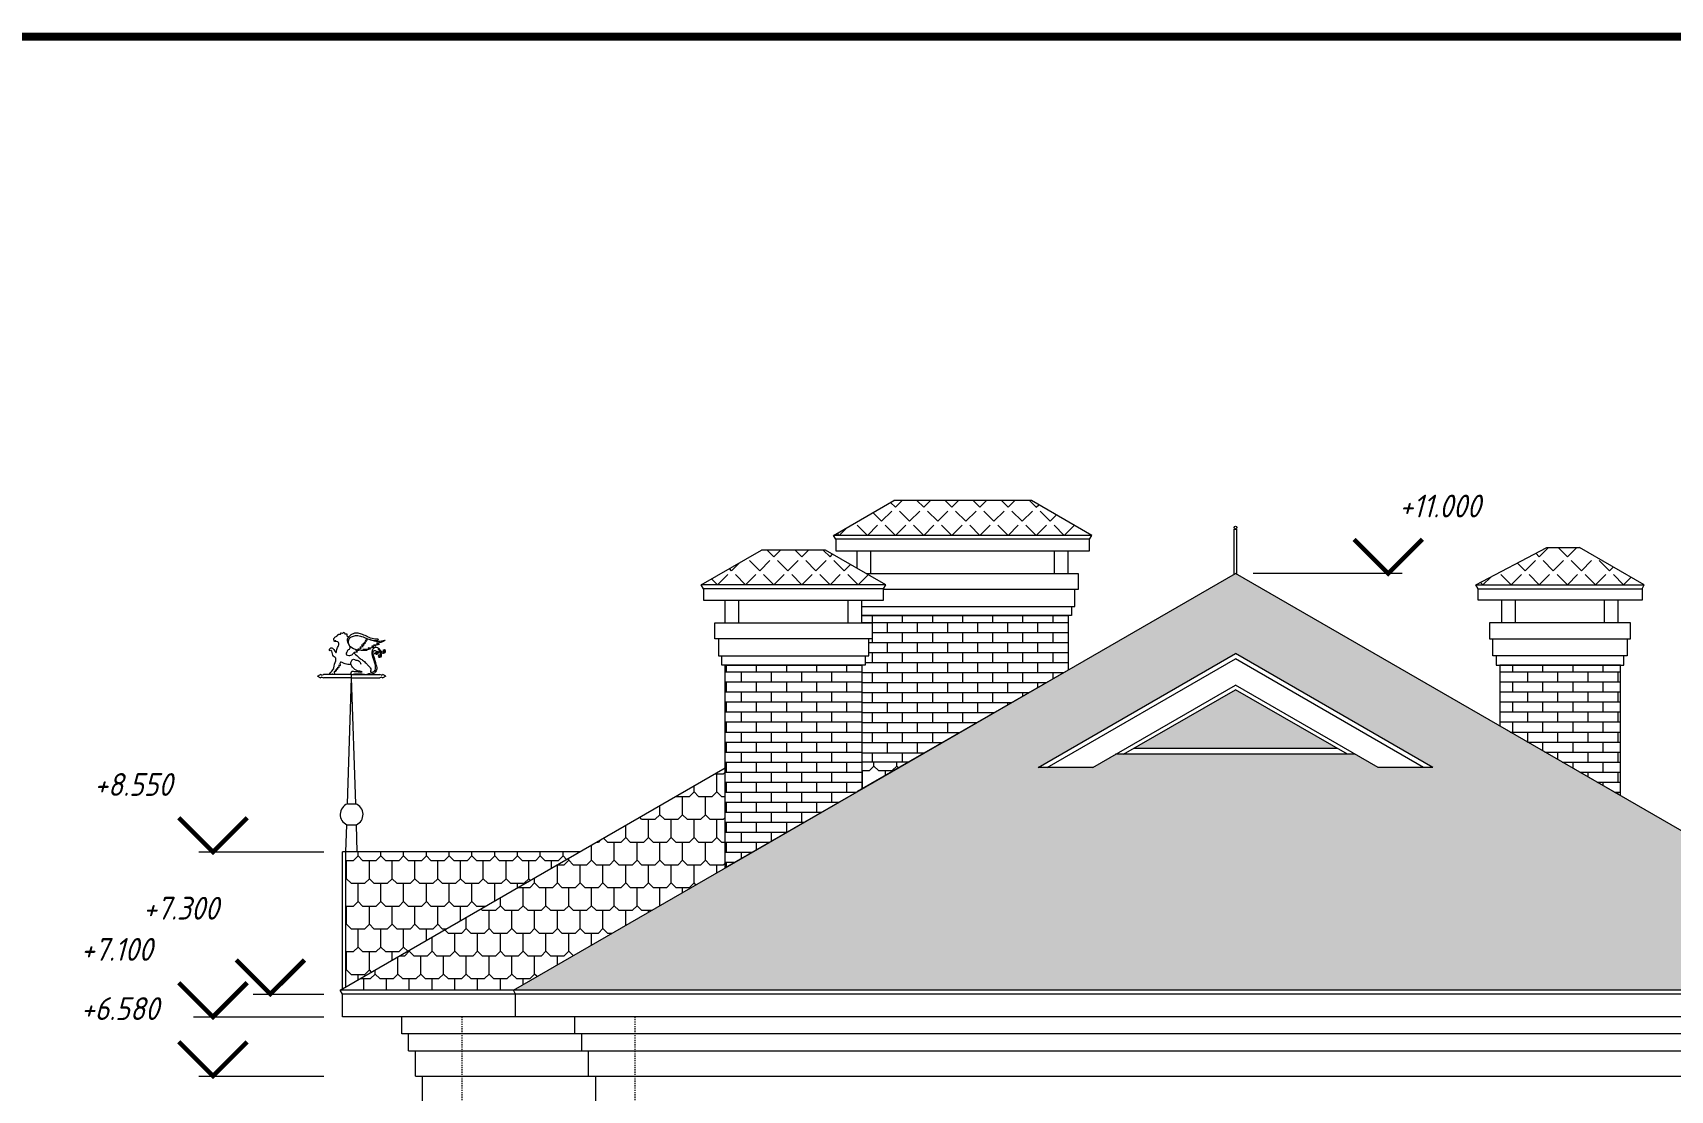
# Model space of a CAD drawing. Header units: millimetres. Extents: x 54 to 1314, y 20 to 614.
# Drawn here: x 675 to 818.8, y 219.4 to 312.3 of the extents above; entities that cross this region are included whole.
import ezdxf

# ---------------------------------------------------------------- set-up
doc = ezdxf.new("R2010")
doc.units = ezdxf.units.MM
doc.linetypes.add('CENTER2', pattern=[1.125, 0.75, -0.125, 0.125, -0.125])
for name, color, linetype, lineweight in [('A_ФАСАД', 30, 'Continuous', 15), ('А_ВЫСОТН.ОТМЕТКИ', 161, 'Continuous', 20), ('А_КИРПИЧ ОБЛИЦ.', 250, 'Continuous', 30), ('А_ОКНА', 4, 'Continuous', 13), ('А_ПЕРВЫЙ ПЛАН', 102, 'Continuous', 15), ('А_ШТРИХ.ОКОН', 140, 'Continuous', 9), ('А_ШТУКАТУРКА ФАСАД', 7, 'Continuous', 15), ('ЛИСТ', 7, 'Continuous', 18), ('ОСИ', 40, 'CENTER2', 18), ('ШТРИХОВКА', 93, 'Continuous', 9)]:
    doc.layers.add(name, color=color, linetype=linetype, lineweight=lineweight)
doc.styles.add('ROMANS', font='romans.shx', dxfattribs={"width": 0.8, "oblique": 15})

# ---------------------------------------------------------------- blocks, each defined once
blk = doc.blocks.new('пакелщш')
at = {"layer": 'А_ШТУКАТУРКА ФАСАД', "lineweight": 13}
for points, knots in [([(4205.95, -417.21), (4205.67, -417.15), (4204.97, -417), (4206.66, -415.9), (4206.5, -414.45), (4207.63, -412.42), (4205.92, -411.78), (4206.26, -410.01), (4205.23, -410.35), (4205.31, -409.72), (4205.68, -409.33), (4206.63, -409.59), (4207.32, -411.56), (4207.36, -409.64), (4207.95, -408.97), (4208.13, -407.89), (4207.61, -407.39), (4206.82, -407.68), (4207.28, -407.25), (4206.88, -407.35), (4206.77, -407.59), (4206.43, -406.93), (4206.68, -406.3), (4207.22, -406.08), (4207.54, -406), (4207.52, -405.73), (4207.82, -405.72), (4207.83, -405.35), (4208.23, -405.41), (4208.75, -405.39), (4208.35, -404.76), (4209.15, -405.35), (4209.67, -404.47), (4209.6, -405.58), (4210.61, -404.99), (4210.06, -406.1), (4211.28, -406.05), (4209.56, -407.44), (4211.82, -408.76), (4211.02, -409.93), (4210.49, -410.15), (4210.36, -410.7), (4209.9, -411.48), (4211.33, -411.79), (4212.19, -411.28), (4212.55, -410.49), (4213.92, -410.73), (4212.26, -409.92), (4214.7, -410.24), (4212.89, -409.54), (4215.13, -409.81), (4213.77, -409.01), (4215.74, -409.16), (4213.99, -408.42), (4216.13, -408.65), (4214.47, -408.03), (4216.48, -408.07), (4214.93, -407.61), (4216.62, -407.64), (4215.33, -407.08), (4216.95, -407.2), (4215.59, -406.53), (4217.56, -407.03), (4218.38, -407.54), (4220.03, -407.53), (4222.25, -406.88), (4220.5, -407.93), (4218.2, -408.25), (4220.36, -408.08), (4219.16, -408.72), (4217.63, -408.56), (4219.68, -408.86), (4216.78, -408.98), (4218.57, -409.12), (4217.5, -409.67), (4215.96, -409.28), (4217.68, -409.76), (4216.13, -409.96), (4214.36, -409.77), (4217.57, -410.24), (4212.26, -410.37), (4210.5, -408.55), (4211.07, -406.52), (4212.11, -405.98), (4213.31, -405.73), (4214.86, -406.04), (4216.34, -406.75), (4217.82, -407.25), (4218.77, -407.36), (4220.07, -406.94), (4218.83, -406.85), (4217.89, -406.85), (4216.49, -406.17), (4215.08, -405.52), (4213.81, -405.06), (4212.66, -405.11), (4211.7, -405.45), (4211.15, -405.9), (4210.93, -406.16)], [0, 0, 0, 0, 0.656793, 1.627578, 3.813811, 5.617858, 6.785572, 8.269507, 8.652125, 9.050343, 9.630527, 10.11854, 11.770336, 12.673275, 13.946819, 14.827147, 15.542398, 15.91226, 16.171014, 16.433882, 16.583819, 16.812835, 17.924777, 18.350926, 18.606009, 18.752097, 19.013356, 19.217042, 19.637503, 20.003157, 20.32477, 20.869533, 21.45879, 21.974889, 22.560248, 23.186167, 23.83852, 24.451804, 27.326761, 27.80169, 28.368857, 28.926536, 29.465108, 30.657621, 31.649945, 32.480561, 33.166385, 33.80165, 34.84913, 35.384316, 36.404389, 36.855779, 37.737639, 38.332768, 39.220249, 39.751406, 40.589552, 41.081009, 41.790343, 42.249662, 42.900403, 43.506739, 44.008416, 46.501875, 47.737684, 49.271847, 50.672017, 52.037813, 52.913925, 53.705483, 54.66859, 55.31138, 56.540894, 57.158598, 57.710046, 58.872539, 59.538144, 60.411459, 61.685769, 62.773942, 65.387399, 69.031315, 70.124464, 71.061252, 72.357657, 73.771864, 75.67683, 77.388557, 78.165975, 79.019692, 79.686147, 80.526944, 82.352705, 83.955297, 85.303709, 86.333569, 87.324452, 88.343947, 88.343947, 88.343947, 88.343947]), ([(4212.37, -410.88), (4212.44, -410.93), (4213, -411.39), (4213.77, -412.25), (4215.05, -413.02), (4215.97, -413.79), (4216.61, -414.64), (4217.31, -415.18), (4217.45, -415.85), (4217.14, -416.63), (4218.54, -416.49), (4218.82, -415.49), (4218.74, -414.88), (4218.72, -414.71)], [93.588041, 93.588041, 93.588041, 93.588041, 93.841779, 95.804667, 96.967126, 98.32131, 99.366058, 100.155367, 100.878258, 101.346688, 102.144081, 103.526506, 104.027412, 104.027412, 104.027412, 104.027412]), ([(4219.07, -414.71), (4218.68, -413.17), (4218.33, -411.99), (4217.52, -410), (4218.86, -410.22), (4219, -410.61), (4218.89, -410.99), (4218.08, -411.09), (4219.02, -411.06), (4219.25, -410.76), (4219.26, -410.12), (4219.72, -411.19), (4218.41, -411.27), (4219.87, -411.36), (4219.45, -410.18), (4220.36, -411.05), (4220.25, -412.15), (4219.64, -411.77), (4220.06, -411.38), (4219.5, -411.61), (4219.63, -412.32), (4220.53, -412.12), (4220.53, -411.26), (4220.25, -410.66), (4219.27, -409.38), (4220.36, -410.86), (4221.21, -411.1), (4221.88, -410.58), (4221.54, -409.81), (4220.69, -410.3), (4221.39, -410.04), (4221.55, -410.62), (4220.56, -410.76), (4220.08, -409.7), (4218.78, -409.08), (4217.82, -409.88), (4217.59, -411.09), (4217.92, -412.21), (4218.29, -413.17), (4218.72, -414.71)], [105.617888, 105.617888, 105.617888, 105.617888, 106.182807, 108.584082, 109.073879, 109.391889, 109.719749, 110.164061, 110.769493, 111.101554, 111.425721, 112.028149, 112.638557, 113.346184, 113.968959, 114.683123, 115.602869, 115.861274, 116.186785, 116.428031, 116.971815, 117.644001, 118.258568, 119.185128, 120.070509, 121.187752, 122.218897, 122.71854, 123.362668, 123.817679, 124.207586, 124.547466, 125.031452, 126.385669, 127.719918, 128.633326, 129.670492, 131.258958, 132.053416, 132.053416, 132.053416, 132.053416]), ([(4211.69, -414.37), (4211.68, -414.36), (4210.95, -414.24), (4210.13, -414.35), (4209.28, -413.8), (4208.03, -413.33), (4208.64, -415.05), (4207.84, -414.09), (4208.14, -415.64), (4207.55, -414.66), (4207.72, -416.09), (4207.22, -415.14), (4207.37, -416.54), (4206.93, -415.56), (4207.2, -416.63), (4206.64, -416.16), (4206.6, -416.77), (4206.96, -417.37), (4206.29, -417.09), (4206.04, -417.17), (4205.94, -417.21)], [158.985678, 158.985678, 158.985678, 158.985678, 159.009151, 160.809952, 161.52472, 162.369533, 163.279705, 163.61995, 164.410801, 164.708267, 165.407651, 165.686134, 166.335547, 166.63755, 167.149428, 167.452836, 167.817615, 168.37194, 168.873825, 169.201563, 169.201563, 169.201563, 169.201563]), ([(4219.07, -414.71), (4219.07, -414.73), (4219.14, -415), (4219.16, -415.51), (4218.95, -416.14), (4218.65, -416.63), (4218.17, -416.98), (4217.49, -417.18), (4216.79, -416.84), (4216, -417.44), (4214.88, -417.03), (4213.5, -417.1), (4212.57, -417.11), (4211.46, -417.38), (4211.64, -416.71), (4211.79, -415.98), (4212.64, -416.48), (4213.4, -416.28), (4213.92, -416.53), (4215.23, -416.47), (4214.5, -416.34), (4214.07, -416.26), (4213.42, -416.12), (4212.72, -415.84), (4212.3, -415.26), (4211.81, -414.87), (4211.65, -414.32), (4211.47, -413.79), (4211.7, -413.33), (4211.89, -412.93), (4212.41, -412.62), (4212.98, -413.09), (4213.72, -413), (4214.27, -413.49), (4214.44, -414), (4214.46, -414.22)], [133.748644, 133.748644, 133.748644, 133.748644, 133.789208, 134.594433, 135.230208, 135.764099, 136.285705, 136.978181, 137.801782, 138.349677, 139.679836, 141.040022, 142.353896, 142.980714, 143.456741, 143.9749, 144.9102, 145.470638, 146.253998, 147.075106, 147.40505, 147.850678, 148.564652, 149.332807, 150.067685, 150.650344, 151.144117, 151.77582, 152.216136, 152.630051, 153.112862, 153.771806, 154.557528, 155.202678, 155.875084, 155.875084, 155.875084, 155.875084])]:
    blk.add_open_spline(points, degree=3, knots=knots, dxfattribs=at)
blk.add_open_spline([(4210.6, -406.68), (4210.51, -406.89), (4210.46, -407.12), (4210.44, -407.35)], degree=3, dxfattribs=at)

msp = doc.modelspace()

# ---------------------------------------------------------------- hatches: boundary and pattern name
at = {"layer": 'А_КИРПИЧ ОБЛИЦ.', "lineweight": 9}
h = msp.add_hatch(dxfattribs=at)
h.set_pattern_fill('AR-BRSTD', color=41, scale=0.013, style=0)
h.set_pattern_definition([(0, (-598.4755, 244.6195), (0, 0.8806434), []), (90, (-598.4755, 244.6195), (-1.3208, 0.8806434), [0.8806434, -0.8806434])])
h.paths.add_polyline_path([(747.809, 248.199), (751.909, 248.199), (765.909, 256.281), (765.909, 261.069), (747.809, 261.069), (747.809, 260.421), (748.709, 260.421), (748.709, 259.021), (748.409, 259.021), (748.409, 257.521), (748.109, 257.521), (748.109, 256.721), (747.809, 256.721)])
h = msp.add_hatch(dxfattribs=at)
h.set_pattern_fill('AR-BRSTD', color=41, scale=0.013, style=0)
h.set_pattern_definition([(0, (-616.5755, 240.27215), (0, 0.8806434), []), (90, (-616.5755, 240.2722), (-1.3208, 0.8806434), [0.8806434, -0.8806434])])
h.paths.add_polyline_path([(747.809, 245.831), (747.809, 256.721), (735.809, 256.721), (735.809, 238.903)])
h = msp.add_hatch(dxfattribs=at)
h.set_pattern_fill('AR-BRSTD', color=41, scale=0.013, style=0)
h.set_pattern_definition([(0, (-613.5755, 240.27215), (0, 0.8806434), []), (90, (-613.5755, 240.2722), (-1.3208, 0.8806434), [0.8806434, -0.8806434])])
h.paths.add_polyline_path([(803.809, 251.374), (814.409, 245.254), (814.409, 256.721), (803.809, 256.721)])
at = {"layer": 'А_ШТРИХ.ОКОН', "ltscale": 100}
h = msp.add_hatch(color=256, dxfattribs=at)
h.set_gradient(color1=(116, 208, 231), one_color=1, tint=1, name='INVCURVED')
h.paths.add_polyline_path([(789.567, 249.38), (780.609, 254.551), (771.651, 249.38)])
at = {"layer": 'ШТРИХОВКА', "lineweight": 5, "ltscale": 100}
h = msp.add_hatch(dxfattribs=at)
h.set_pattern_fill('ANGLE', color=30, scale=0.25, angle=45, style=0)
h.set_pattern_definition([(45, (-607.4999, 268.1135), (-1.2347852, 1.2347852), [1.27, -0.47625]), (135, (-607.4999, 268.1135), (-1.2347852, -1.2347852), [1.27, -0.47625])])
h.paths.add_polyline_path([(768.008, 268.113), (762.709, 271.173), (750.609, 271.173), (745.31, 268.113)])
h = msp.add_hatch(dxfattribs=at)
h.set_pattern_fill('ANGLE', color=30, scale=0.25, angle=45, style=0)
h.set_pattern_definition([(45, (-625.5999, 263.7662), (-1.2347852, 1.2347852), [1.27, -0.47625]), (135, (-625.5999, 263.7662), (-1.2347852, -1.2347852), [1.27, -0.47625])])
h.paths.add_polyline_path([(749.908, 263.766), (744.609, 266.826), (739.009, 266.826), (733.71, 263.766)])
h = msp.add_hatch(dxfattribs=at)
h.set_pattern_fill('ANGLE', color=30, scale=0.25, angle=45, style=0)
h.set_pattern_definition([(45, (-622.5999, 263.7662), (-1.2347852, 1.2347852), [1.27, -0.47625]), (135, (-622.5999, 263.7662), (-1.2347852, -1.2347852), [1.27, -0.47625])])
h.paths.add_polyline_path([(810.809, 267.057), (816.509, 263.766), (801.71, 263.766), (807.947, 267.057)])
at = {"layer": 'ШТРИХОВКА'}
h = msp.add_hatch(dxfattribs=at)
h.set_pattern_fill('SHINGLES', color=30, scale=4, angle=720, pattern_type=2)
h.set_pattern_definition([(360, (-2574.67, 4796.479), (4e-15, 4), [1.2, -0.8, 1.2, -0.8]), (360, (-2573.67, 4798.479), (4e-15, 4), [1.2, -0.8, 1.2, -0.8]), (90, (-2575.07, 4796.879), (-4, 4e-15), [1.6, -2.4]), (90, (-2574.07, 4798.879), (-4, 4e-15), [1.6, -2.4]), (90, (-2573.07, 4796.879), (-4, 4e-15), [1.6, -2.4]), (90, (-2572.07, 4798.879), (-4, 4e-15), [1.6, -2.4]), (225, (-2575.07, 4796.879), (-5e-15, -4), [0.5656854, -5.0911688]), (225, (-2573.07, 4796.879), (-5e-15, -4), [0.5656854, -5.0911688]), (225, (-2574.07, 4798.879), (-5e-15, -4), [0.5656854, -5.0911688]), (225, (-2572.07, 4798.879), (-5e-15, -4), [0.5656854, -5.0911688]), (135, (-2574.67, 4796.479), (-4, 4e-15), [0.5656854, -5.0911688]), (135, (-2573.67, 4798.479), (-4, 4e-15), [0.5656854, -5.0911688]), (135, (-2572.67, 4796.479), (-4, 4e-15), [0.5656854, -5.0911688]), (135, (-2571.67, 4798.479), (-4, 4e-15), [0.5656854, -5.0911688])])
h.paths.add_polyline_path([(717.21, 228.165), (780.609, 264.769), (844.008, 228.165)])
h.paths.add_polyline_path([(792.665, 248.88), (768.209, 248.88), (780.609, 256.345)])
h.paths.add_polyline_path([(770.085, 248.88), (768.209, 248.88), (780.609, 256.345), (792.665, 248.88), (791.133, 248.88), (793.133, 247.725), (797.93, 247.725), (780.609, 257.725), (763.289, 247.725), (768.085, 247.725)])
h = msp.add_hatch(dxfattribs=at)
h.set_pattern_fill('SHINGLES', color=30, scale=4, angle=720, pattern_type=2)
h.set_pattern_definition([(360, (-2547.5316, 4799.1757), (3e-15, 4), [1.2, -0.8, 1.2, -0.8]), (360, (-2546.5316, 4801.1757), (3e-15, 4), [1.2, -0.8, 1.2, -0.8]), (90, (-2547.9316, 4799.5757), (-4, 3e-15), [1.6, -2.4]), (90, (-2546.9316, 4801.5757), (-4, 3e-15), [1.6, -2.4]), (90, (-2545.9316, 4799.5757), (-4, 3e-15), [1.6, -2.4]), (90, (-2544.9316, 4801.5757), (-4, 3e-15), [1.6, -2.4]), (225, (-2547.9316, 4799.5757), (-4e-15, -4), [0.5656854, -5.0911688]), (225, (-2545.9316, 4799.5757), (-4e-15, -4), [0.5656854, -5.0911688]), (225, (-2546.9316, 4801.5757), (-4e-15, -4), [0.5656854, -5.0911688]), (225, (-2544.9316, 4801.5757), (-4e-15, -4), [0.5656854, -5.0911688]), (135, (-2547.5316, 4799.1757), (-4, 3e-15), [0.5656854, -5.0911688]), (135, (-2546.5316, 4801.1757), (-4, 3e-15), [0.5656854, -5.0911688]), (135, (-2545.5316, 4799.1757), (-4, 3e-15), [0.5656854, -5.0911688]), (135, (-2544.5316, 4801.1757), (-4, 3e-15), [0.5656854, -5.0911688])])
h.paths.add_polyline_path([(735.809, 238.903), (735.809, 247.679), (702.01, 228.165), (717.21, 228.165)])
h = msp.add_hatch(dxfattribs=at)
h.set_pattern_fill('SHINGLES', color=30, scale=4, angle=720, pattern_type=2)
h.set_pattern_definition([(360, (-2467.7316, 4797.4436), (3e-15, 4), [1.2, -0.8, 1.2, -0.8]), (360, (-2466.7316, 4799.4436), (3e-15, 4), [1.2, -0.8, 1.2, -0.8]), (90, (-2468.1316, 4797.8436), (-4, 3e-15), [1.6, -2.4]), (90, (-2467.1316, 4799.8436), (-4, 3e-15), [1.6, -2.4]), (90, (-2466.1316, 4797.8436), (-4, 3e-15), [1.6, -2.4]), (90, (-2465.1316, 4799.8436), (-4, 3e-15), [1.6, -2.4]), (225, (-2468.1316, 4797.8436), (-4e-15, -4), [0.5656854, -5.0911688]), (225, (-2466.1316, 4797.8436), (-4e-15, -4), [0.5656854, -5.0911688]), (225, (-2467.1316, 4799.8436), (-4e-15, -4), [0.5656854, -5.0911688]), (225, (-2465.1316, 4799.8436), (-4e-15, -4), [0.5656854, -5.0911688]), (135, (-2467.7316, 4797.4436), (-4, 3e-15), [0.5656854, -5.0911688]), (135, (-2466.7316, 4799.4436), (-4, 3e-15), [0.5656854, -5.0911688]), (135, (-2465.7316, 4797.4436), (-4, 3e-15), [0.5656854, -5.0911688]), (135, (-2464.7316, 4799.4436), (-4, 3e-15), [0.5656854, -5.0911688])])
h.paths.add_polyline_path([(747.809, 245.831), (751.909, 248.199), (747.809, 248.199)])
h = msp.add_hatch(dxfattribs=at)
h.set_pattern_fill('SHINGLES', color=30, scale=4, angle=720, pattern_type=2)
h.set_pattern_definition([(360, (-2513.0316, 4789.5508), (3e-15, 4), [1.2, -0.8, 1.2, -0.8]), (360, (-2512.0316, 4791.5508), (3e-15, 4), [1.2, -0.8, 1.2, -0.8]), (90, (-2513.4316, 4789.9508), (-4, 3e-15), [1.6, -2.4]), (90, (-2512.4316, 4791.9508), (-4, 3e-15), [1.6, -2.4]), (90, (-2511.4316, 4789.9508), (-4, 3e-15), [1.6, -2.4]), (90, (-2510.4316, 4791.9508), (-4, 3e-15), [1.6, -2.4]), (225, (-2513.4316, 4789.9508), (-4e-15, -4), [0.5656854, -5.0911688]), (225, (-2511.4316, 4789.9508), (-4e-15, -4), [0.5656854, -5.0911688]), (225, (-2512.4316, 4791.9508), (-4e-15, -4), [0.5656854, -5.0911688]), (225, (-2510.4316, 4791.9508), (-4e-15, -4), [0.5656854, -5.0911688]), (135, (-2513.0316, 4789.5508), (-4, 3e-15), [0.5656854, -5.0911688]), (135, (-2512.0316, 4791.5508), (-4, 3e-15), [0.5656854, -5.0911688]), (135, (-2511.0316, 4789.5508), (-4, 3e-15), [0.5656854, -5.0911688]), (135, (-2510.0316, 4791.5508), (-4, 3e-15), [0.5656854, -5.0911688])])
h.paths.add_polyline_path([(723.039, 240.306), (702.509, 228.453), (702.509, 240.306)])

# ---------------------------------------------------------------- linework, layer by layer
at = {"layer": 'A_ФАСАД'}
msp.add_lwpolyline([(747.809, 261.069), (765.909, 261.069), (765.909, 256.281), (747.409, 245.6)], dxfattribs=at)
for points in [[(735.809, 238.903), (735.809, 256.721), (747.809, 256.721), (747.809, 245.831)], [(814.409, 245.254), (814.409, 256.721), (803.809, 256.721), (803.809, 251.374)]]:
    msp.add_lwpolyline(points, close=True, dxfattribs=at)
at = {"layer": 'А_ВЫСОТН.ОТМЕТКИ'}
for p, q in [((795.248, 264.769), (782.151, 264.769)), ((689.607, 240.306), (700.566, 240.306)), ((694.358, 227.82), (700.566, 227.82)), ((689.13, 225.82), (700.566, 225.82)), ((689.606, 220.62), (700.566, 220.62))]:
    msp.add_line(p, q, dxfattribs=at)
for points in [[(806.883, 268.812, 0, 0, 0), (794.022, 268.812, 0, 0, 0), (794.022, 264.769, 0.4, 0.4, 0), (791.022, 267.769, 0.4, 0.4, 0), (794.022, 264.769, 0.4, 0.4, 0), (797.022, 267.769, 0.4, 0.4, 0)], [(677.972, 244.35, 0, 0, 0), (690.833, 244.35, 0, 0, 0), (690.833, 240.306, 0.4, 0.4, 0), (693.833, 243.306, 0.4, 0.4, 0), (690.833, 240.306, 0.4, 0.4, 0), (687.833, 243.306, 0.4, 0.4, 0)], [(683.012, 233.482, 0, 0, 0), (695.874, 233.482, 0, 0, 0), (695.874, 227.82, 0.4, 0.4, 0), (698.874, 230.82, 0.4, 0.4, 0), (695.874, 227.82, 0.4, 0.4, 0), (692.874, 230.82, 0.4, 0.4, 0)], [(677.971, 229.864, 0, 0, 0), (690.832, 229.864, 0, 0, 0), (690.832, 225.82, 0.4, 0.4, 0), (693.832, 228.82, 0.4, 0.4, 0), (690.832, 225.82, 0.4, 0.4, 0), (687.832, 228.82, 0.4, 0.4, 0)], [(677.971, 224.664, 0, 0, 0), (690.832, 224.664, 0, 0, 0), (690.832, 220.62, 0.4, 0.4, 0), (693.832, 223.62, 0.4, 0.4, 0), (690.832, 220.62, 0.4, 0.4, 0), (687.832, 223.62, 0.4, 0.4, 0)]]:
    msp.add_lwpolyline(points, format="xyseb", dxfattribs=at)
at = {"layer": 'А_КИРПИЧ ОБЛИЦ.', "lineweight": 15}
for p, q in [((747.409, 265.209), (747.409, 266.769)), ((748.609, 264.769), (748.609, 266.769)), ((764.709, 264.769), (764.709, 266.769)), ((765.909, 264.769), (765.909, 266.769)), ((735.809, 260.421), (735.809, 262.421)), ((737.009, 260.421), (737.009, 262.421)), ((746.609, 260.421), (746.609, 262.421)), ((747.809, 260.421), (747.809, 262.421)), ((804.009, 260.421), (804.009, 262.421)), ((805.209, 260.421), (805.209, 262.421)), ((813.009, 260.421), (813.009, 262.421)), ((814.209, 260.421), (814.209, 262.421))]:
    msp.add_line(p, q, dxfattribs=at)
at = {"layer": 'А_ОКНА', "ltscale": 100}
for p, q in [((770.785, 248.88), (780.609, 254.551)), ((790.433, 248.88), (780.609, 254.551)), ((789.567, 249.38), (771.651, 249.38))]:
    msp.add_line(p, q, dxfattribs=at)
at = {"layer": 'А_ПЕРВЫЙ ПЛАН', "ltscale": 100}
for p, q in [((745.31, 268.113), (750.609, 271.173)), ((762.709, 271.173), (750.609, 271.173)), ((768.008, 268.113), (762.709, 271.173)), ((768.008, 268.113), (745.31, 268.113)), ((745.509, 267.769), (745.31, 268.113)), ((767.809, 267.769), (768.008, 268.113)), ((780.484, 264.696), (780.484, 268.669)), ((780.484, 268.669), (780.734, 268.669)), ((780.734, 264.696), (780.734, 268.669)), ((733.71, 263.766), (739.009, 266.826)), ((744.609, 266.826), (739.009, 266.826)), ((749.908, 263.766), (744.609, 266.826)), ((801.71, 263.766), (807.947, 267.057)), ((807.947, 267.057), (810.809, 267.057)), ((816.509, 263.766), (810.809, 267.057)), ((717.21, 228.165), (780.609, 264.769)), ((844.008, 228.165), (780.609, 264.769)), ((749.908, 263.766), (733.71, 263.766)), ((733.909, 263.421), (733.71, 263.766)), ((749.709, 263.421), (749.908, 263.766)), ((801.71, 263.766), (816.509, 263.766)), ((801.909, 263.421), (801.71, 263.766)), ((816.309, 263.421), (816.509, 263.766)), ((763.289, 247.725), (780.609, 257.725)), ((797.93, 247.725), (780.609, 257.725)), ((764.085, 247.725), (780.609, 257.265)), ((797.133, 247.725), (780.609, 257.265)), ((700.009, 255.744), (700.269, 255.894)), ((700.009, 255.744), (700.269, 255.594)), ((700.399, 255.819), (700.269, 255.894)), ((700.399, 255.669), (700.269, 255.594)), ((700.399, 255.819), (700.529, 255.894)), ((700.399, 255.669), (700.529, 255.594)), ((703.009, 255.894), (700.529, 255.894)), ((703.009, 255.594), (700.529, 255.594)), ((702.647, 244.527), (703.009, 255.594)), ((703.009, 255.894), (705.49, 255.894)), ((703.009, 255.594), (703.009, 255.894)), ((703.371, 244.527), (703.009, 255.594)), ((703.009, 255.594), (705.49, 255.594)), ((705.62, 255.819), (705.49, 255.894)), ((705.62, 255.669), (705.49, 255.594)), ((705.62, 255.819), (705.749, 255.894)), ((705.62, 255.669), (705.749, 255.594)), ((706.009, 255.744), (705.749, 255.894)), ((706.009, 255.744), (705.749, 255.594)), ((768.085, 247.725), (780.609, 254.955)), ((793.133, 247.725), (780.609, 254.955)), ((791.133, 248.88), (770.085, 248.88)), ((702.01, 228.165), (735.809, 247.679)), ((751.909, 248.199), (747.809, 248.199)), ((768.085, 247.725), (763.289, 247.725)), ((797.93, 247.725), (793.133, 247.725)), ((702.647, 244.527), (703.371, 244.527)), ((702.509, 240.306), (702.587, 242.688)), ((702.587, 242.688), (703.431, 242.688)), ((703.509, 240.306), (703.431, 242.688)), ((723.039, 240.306), (702.209, 240.306)), ((702.209, 228.28), (702.209, 240.306)), ((702.509, 228.453), (702.509, 240.306)), ((844.008, 228.165), (702.01, 228.165)), ((702.209, 227.82), (702.01, 228.165)), ((717.409, 227.82), (717.21, 228.165))]:
    msp.add_line(p, q, dxfattribs=at)
msp.add_circle((780.609, 268.794), 0.125, dxfattribs=at)
for start, end in [(111.22067, 245.03307), (294.96693, 68.77933)]:
    msp.add_arc((703.009, 243.594), 1, start, end, dxfattribs=at)
at = {"layer": 'А_ШТУКАТУРКА ФАСАД'}
msp.add_line((843.809, 227.82), (702.209, 227.82), dxfattribs=at)
at = {"layer": 'А_ШТУКАТУРКА ФАСАД', "color": 7}
for p, q in [((702.209, 225.82), (702.209, 227.82)), ((717.409, 225.82), (717.409, 227.82)), ((843.809, 225.82), (702.209, 225.82)), ((707.409, 224.32), (707.409, 225.82)), ((722.609, 224.32), (722.609, 225.82)), ((838.609, 224.32), (707.409, 224.32)), ((708.009, 222.82), (708.009, 224.32)), ((723.209, 222.82), (723.209, 224.32)), ((708.009, 222.82), (838.009, 222.82)), ((708.609, 220.62), (708.609, 222.82)), ((723.809, 220.62), (723.809, 222.82)), ((708.609, 220.62), (837.409, 220.62)), ((709.209, 220.62), (709.209, 210.32)), ((724.409, 220.62), (724.409, 210.32))]:
    msp.add_line(p, q, dxfattribs=at)
for points in [[(745.509, 266.769), (767.809, 266.769), (767.809, 267.769), (745.509, 267.769)], [(733.909, 262.421), (749.709, 262.421), (749.709, 263.421), (733.909, 263.421)], [(816.309, 262.421), (801.909, 262.421), (801.909, 263.421), (816.309, 263.421)], [(734.909, 260.421), (748.709, 260.421), (748.709, 259.021), (734.909, 259.021)], [(815.309, 260.421), (802.909, 260.421), (802.909, 259.021), (815.309, 259.021)], [(748.409, 259.021), (735.209, 259.021), (735.209, 257.521), (748.409, 257.521)], [(803.209, 259.021), (815.009, 259.021), (815.009, 257.521), (803.209, 257.521)], [(735.509, 257.521), (748.109, 257.521), (748.109, 256.721), (735.509, 256.721)], [(814.709, 257.521), (803.509, 257.521), (803.509, 256.721), (814.709, 256.721)]]:
    msp.add_lwpolyline(points, close=True, dxfattribs=at)
for points in [[(748.172, 264.769), (766.809, 264.769), (766.809, 263.369), (749.709, 263.369)], [(747.809, 261.869), (766.509, 261.869), (766.509, 263.369), (749.709, 263.369)], [(747.809, 261.869), (766.209, 261.869), (766.209, 261.069), (747.809, 261.069)]]:
    msp.add_lwpolyline(points, dxfattribs=at)
at = {"layer": 'ЛИСТ', "const_width": 0.7}
msp.add_lwpolyline([(494.025, 24.917), (889.025, 24.917), (889.025, 311.917), (494.025, 311.917)], close=True, dxfattribs=at)
at = {"layer": 'ОСИ', "ltscale": 0.01}
for p, q in [((712.709, 134.514), (712.709, 225.82)), ((727.909, 134.514), (727.909, 225.82))]:
    msp.add_line(p, q, dxfattribs=at)

# ---------------------------------------------------------------- block references
at = {"layer": 'А_ПЕРВЫЙ ПЛАН', "xscale": 0.3, "yscale": 0.3, "zscale": 0.3}
msp.add_blockref('пакелщш', (-560.524, 381.057), dxfattribs=at)

# ---------------------------------------------------------------- texts
at = {"layer": 'А_ВЫСОТН.ОТМЕТКИ', "style": 'ROMANS', "oblique": 15, "width": 0.85}
for s, p in [('+11.000', (794.989, 269.692)), ('+8.550', (680.395, 245.23)), ('+7.300', (684.692, 234.362)), ('+7.100', (679.233, 230.744)), ('+6.580', (679.233, 225.544))]:
    msp.add_text(s, height=2, dxfattribs=at).set_placement(p)

doc.saveas('drawing.dxf')
